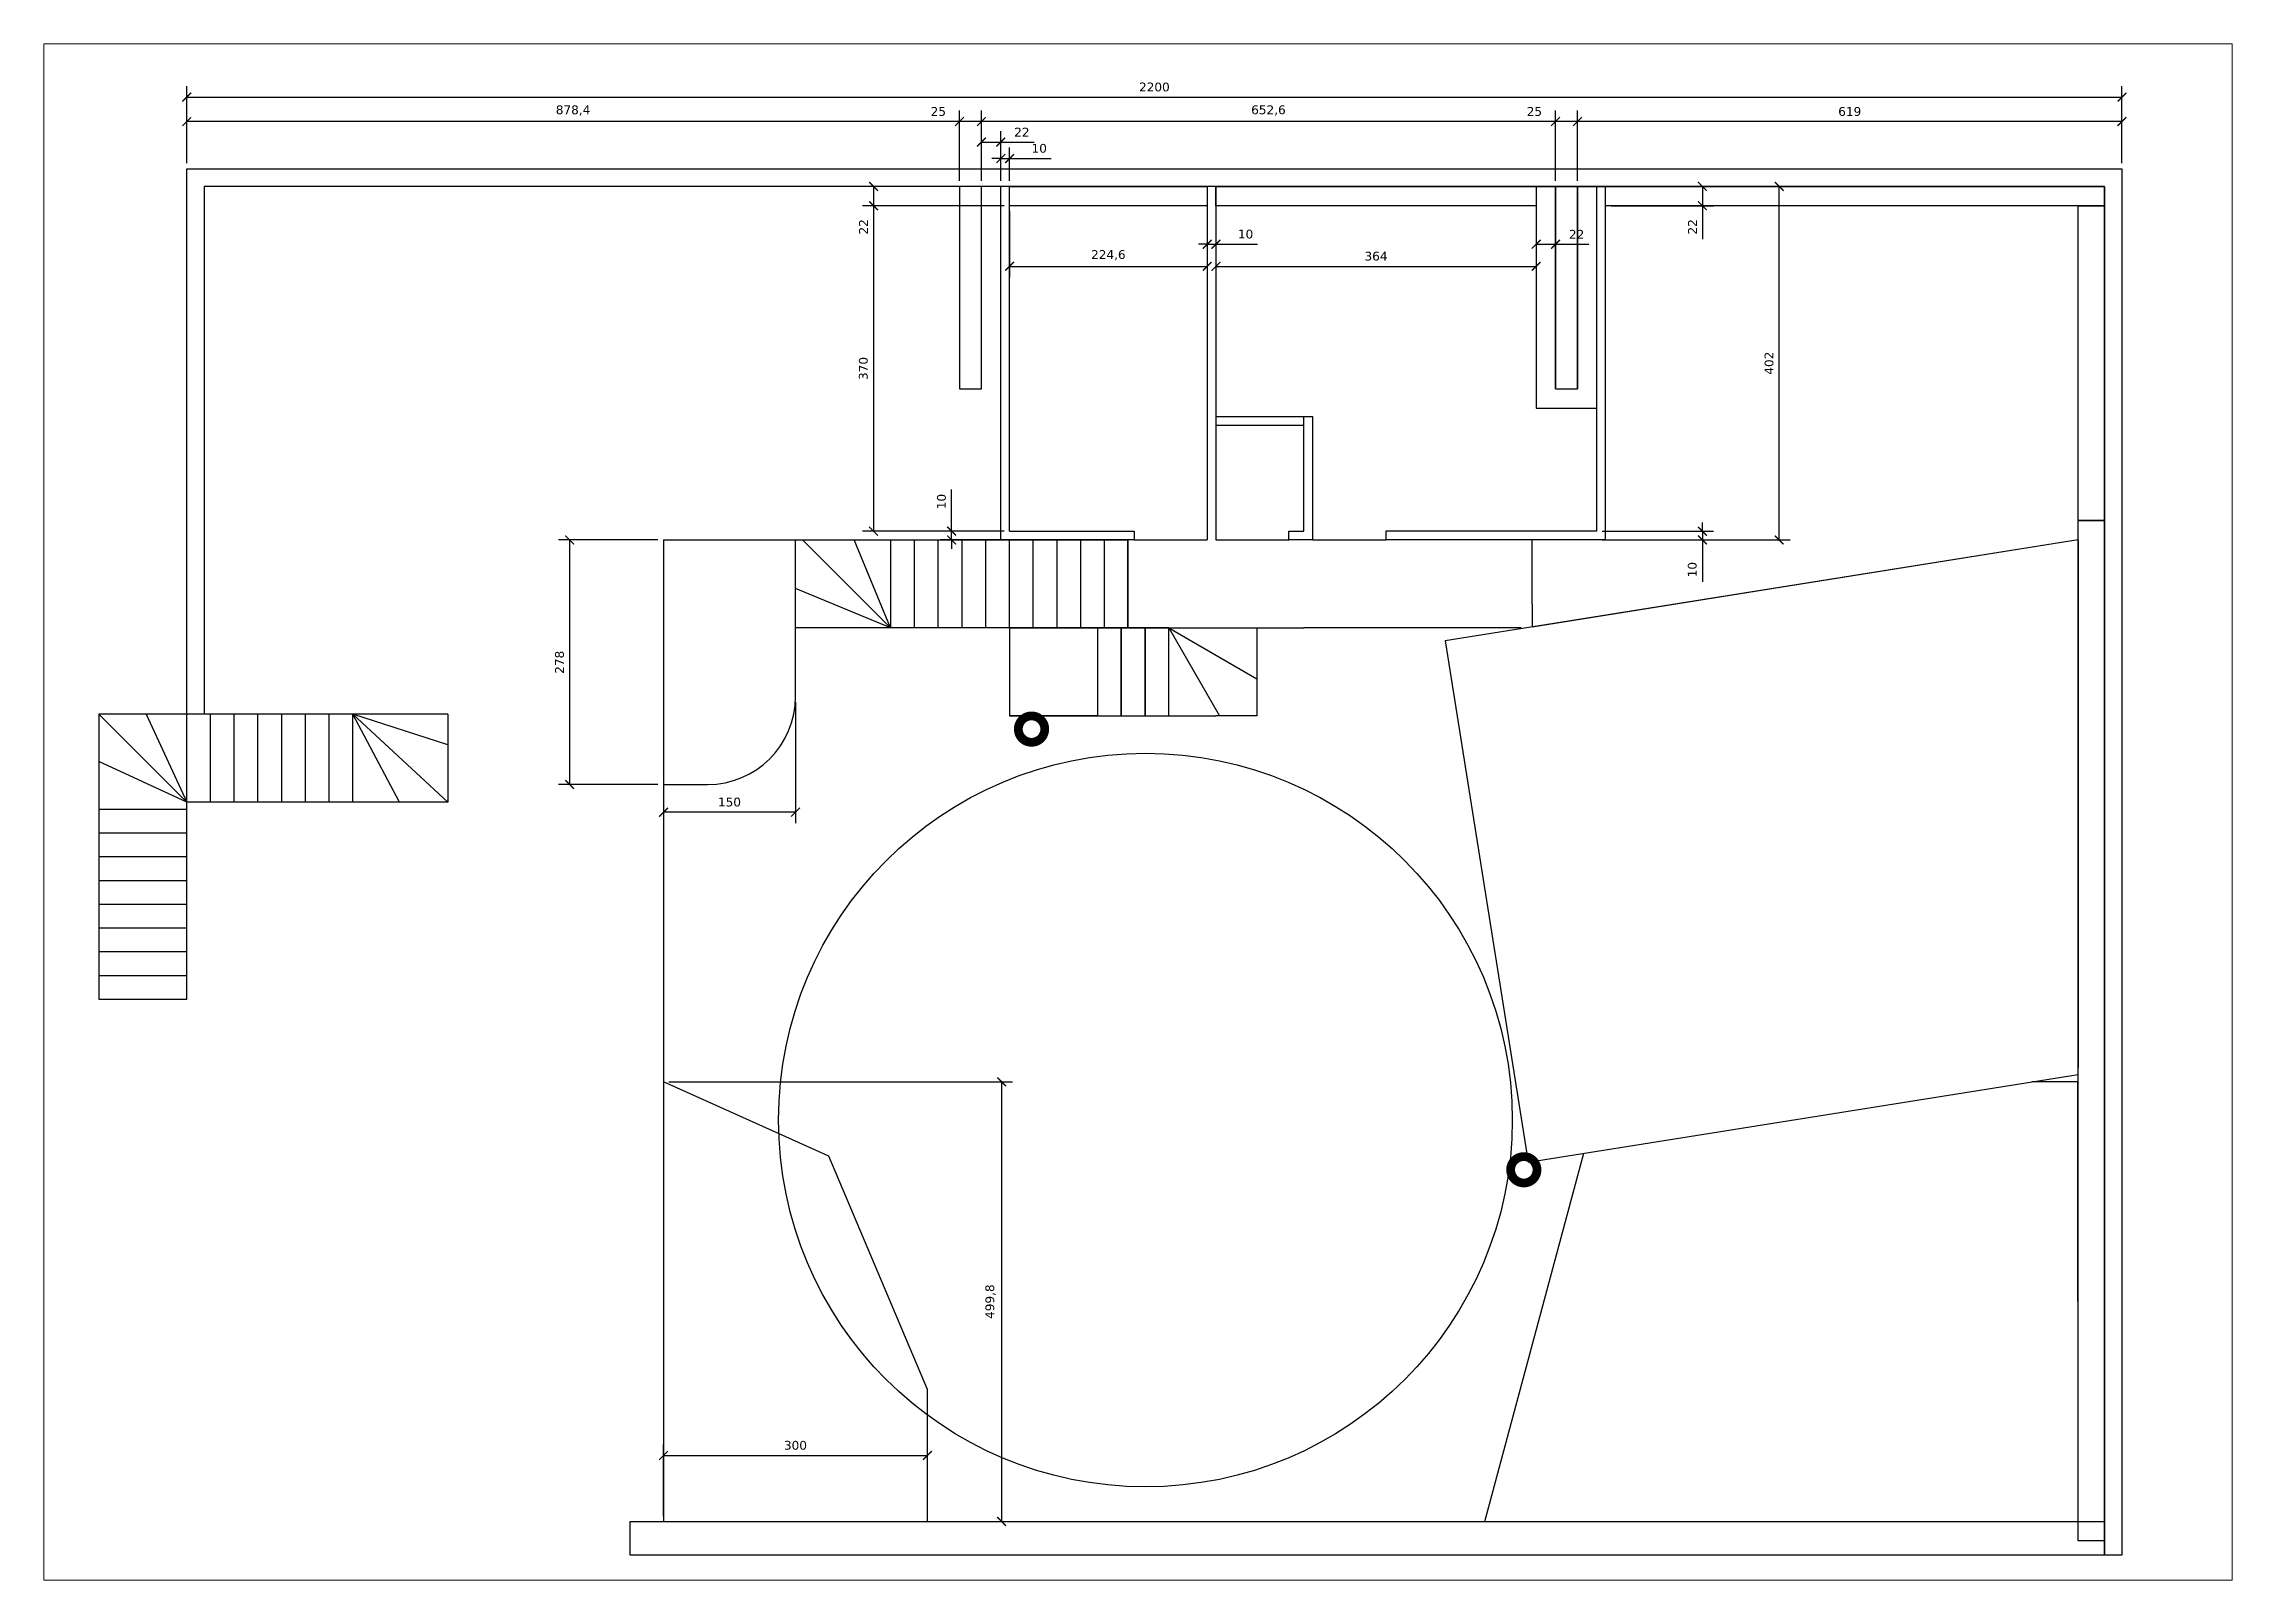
# Paper-space layout 'Etage-intermediaire' of a CAD drawing. Header units: centimetres. Extents: x 1 to 250, y 11 to 185.
# The model-space entities are those that its viewports show. They can reach past a viewport. Long polylines and large blocks are cut down to what shows.
import ezdxf

# ---------------------------------------------------------------- set-up
doc = ezdxf.new("R2010")
doc.units = ezdxf.units.CM
doc.header["$PDMODE"] = 34
doc.header["$PDSIZE"] = 100
for name, color, linetype in [('A-Wall', 30, 'Continuous'), ('AC-Calcul ratios', 4, 'Continuous'), ('Dimensions', 6, 'Continuous'), ('DONUT', 240, 'Continuous'), ('E-STAIRS', 22, 'Continuous'), ('I-Cloison', 11, 'Continuous'), ('I-STAIRS', 44, 'Continuous'), ('IS-Ouate', 253, 'Continuous'), ('Isolant pourtour radier', 36, 'Continuous'), ('Mur de soutenement', 1, 'Continuous'), ('Portes', 3, 'Continuous'), ('Title Block', 250, 'Continuous'), ('trash', 4, 'Continuous')]:
    doc.layers.add(name, color=color, linetype=linetype)
doc.styles.add('Seb', font='Verdana.ttf')
doc.dimstyles.new('d', dxfattribs={"dimtxt": 1, "dimasz": 1, "dimexe": 1.25, "dimexo": 0.625, "dimtad": 1, "dimdec": 1, "dimlfac": 0.1, "dimtxsty": 'Seb', "dimblk": 'ARCHTICK', "dimblk1": 'ARCHTICK', "dimblk2": 'ARCHTICK', "dimcen": 2.5, "dimclrd": 256, "dimclre": 256, "dimadec": 0, "dimazin": 0, "dimtfac": 1, "dimtdec": 1, "dimtmove": 0, "dimatfit": 3, "dimldrblk": 'ARCHTICK', "dimfxl": 1, "dimlwd": -1, "dimlwe": -1, "dimarcsym": 0})

# ---------------------------------------------------------------- blocks, each defined once
blk = doc.blocks.new('A$C85e816c1')
at = {"layer": 'DONUT', "const_width": 100}
blk.add_lwpolyline([(-150, 0, 1), (150, 0, 1)], format="xyb", close=True, dxfattribs=at)
blk = doc.blocks.new('_ArchTick')
at = {"color": 0, "linetype": 'ByBlock', "const_width": 0.15}
blk.add_lwpolyline([(-0.5, -0.5), (0.5, 0.5)], dxfattribs=at)
blk = doc.blocks.new('*D76')
at = {"layer": 'Defpoints', "color": 0, "transparency": 16777216}
for p in [(64006, 35630), (61006, 34878), (64006, 34880)]:
    blk.add_point(p, dxfattribs=at)
at = {"layer": 'Dimensions', "transparency": 16777216}
for p, q in [((61006, 34941), (61006, 35755)), ((61006, 35630), (64006, 35630)), ((64006, 34943), (64006, 35755))]:
    blk.add_line(p, q, dxfattribs=at)
at = {"layer": 'Dimensions', "transparency": 16777216, "xscale": 100, "yscale": 100, "zscale": 100, "rotation": 180}
blk.add_blockref('_ArchTick', (61006, 35630), dxfattribs=at)
at = {"layer": 'Dimensions', "transparency": 16777216, "xscale": 100, "yscale": 100, "zscale": 100}
blk.add_blockref('_ArchTick', (64006, 35630), dxfattribs=at)
at = {"layer": 'Dimensions', "color": 0, "transparency": 16777216, "insert": (62506, 35745), "char_height": 100, "attachment_point": 5, "style": 'Seb'}
blk.add_mtext('300', dxfattribs=at)
blk = doc.blocks.new('*D77')
at = {"layer": 'Defpoints', "color": 0, "transparency": 16777216}
for p in [(61006, 39878), (64006, 34880), (64850, 34880)]:
    blk.add_point(p, dxfattribs=at)
at = {"layer": 'Dimensions', "transparency": 16777216}
for p, q in [((61068, 39878), (64975, 39878)), ((64850, 39878), (64850, 34880)), ((64068, 34880), (64975, 34880))]:
    blk.add_line(p, q, dxfattribs=at)
at = {"layer": 'Dimensions', "transparency": 16777216, "xscale": 100, "yscale": 100, "zscale": 100}
for p, rotation in [((64850, 39878), 90), ((64850, 34880), 270)]:
    blk.add_blockref('_ArchTick', p, dxfattribs=dict(at, rotation=rotation))
at = {"layer": 'Dimensions', "color": 0, "transparency": 16777216, "insert": (64723, 37379), "char_height": 100, "attachment_point": 5, "rotation": 90, "style": 'Seb'}
blk.add_mtext('499,8', dxfattribs=at)
blk = doc.blocks.new('*D78')
at = {"layer": 'Defpoints', "color": 0, "transparency": 16777216}
for p in [(61006, 44258), (62506, 44258), (61006, 42943)]:
    blk.add_point(p, dxfattribs=at)
at = {"layer": 'Dimensions', "transparency": 16777216}
for p, q in [((61006, 44196), (61006, 42818)), ((62506, 44196), (62506, 42818)), ((62506, 42943), (61006, 42943))]:
    blk.add_line(p, q, dxfattribs=at)
at = {"layer": 'Dimensions', "transparency": 16777216, "xscale": 100, "yscale": 100, "zscale": 100, "rotation": 180}
blk.add_blockref('_ArchTick', (61006, 42943), dxfattribs=at)
at = {"layer": 'Dimensions', "transparency": 16777216, "xscale": 100, "yscale": 100, "zscale": 100}
blk.add_blockref('_ArchTick', (62506, 42943), dxfattribs=at)
at = {"layer": 'Dimensions', "color": 0, "transparency": 16777216, "insert": (61756, 43058), "char_height": 100, "attachment_point": 5, "style": 'Seb'}
blk.add_mtext('150', dxfattribs=at)
blk = doc.blocks.new('*D79')
at = {"layer": 'Defpoints', "color": 0, "transparency": 16777216}
for p in [(61006, 46038), (59939, 43258), (61006, 43258)]:
    blk.add_point(p, dxfattribs=at)
at = {"layer": 'Dimensions', "transparency": 16777216}
for p, q in [((60943, 46038), (59814, 46038)), ((59939, 46038), (59939, 43258)), ((60943, 43258), (59814, 43258))]:
    blk.add_line(p, q, dxfattribs=at)
at = {"layer": 'Dimensions', "transparency": 16777216, "xscale": 100, "yscale": 100, "zscale": 100}
for p, rotation in [((59939, 46038), 90), ((59939, 43258), 270)]:
    blk.add_blockref('_ArchTick', p, dxfattribs=dict(at, rotation=rotation))
at = {"layer": 'Dimensions', "color": 0, "transparency": 16777216, "insert": (59824, 44648), "char_height": 100, "attachment_point": 5, "rotation": 90, "style": 'Seb'}
blk.add_mtext('278', dxfattribs=at)
blk = doc.blocks.new('*D80')
at = {"layer": 'Defpoints', "color": 0, "transparency": 16777216}
for p in [(71716, 50058), (73689, 50058), (71756, 46038)]:
    blk.add_point(p, dxfattribs=at)
at = {"layer": 'Dimensions', "transparency": 16777216}
for p, q in [((71778, 50058), (73814, 50058)), ((73689, 46038), (73689, 50058)), ((71818, 46038), (73814, 46038))]:
    blk.add_line(p, q, dxfattribs=at)
at = {"layer": 'Dimensions', "transparency": 16777216, "xscale": 100, "yscale": 100, "zscale": 100}
for p, rotation in [((73689, 50058), 90), ((73689, 46038), 270)]:
    blk.add_blockref('_ArchTick', p, dxfattribs=dict(at, rotation=rotation))
at = {"layer": 'Dimensions', "color": 0, "transparency": 16777216, "insert": (73574, 48048), "char_height": 100, "attachment_point": 5, "rotation": 90, "style": 'Seb'}
blk.add_mtext('402', dxfattribs=at)
blk = doc.blocks.new('*D81')
at = {"layer": 'Defpoints', "color": 0, "transparency": 16777216}
for p in [(71616, 46138), (71616, 46038), (72816, 46038)]:
    blk.add_point(p, dxfattribs=at)
at = {"layer": 'Dimensions', "transparency": 16777216}
for p, q in [((71678, 46138), (72941, 46138)), ((71678, 46038), (72941, 46038)), ((72816, 46138), (72816, 46238)), ((72816, 46138), (72816, 46038)), ((72816, 46038), (72816, 45564))]:
    blk.add_line(p, q, dxfattribs=at)
at = {"layer": 'Dimensions', "transparency": 16777216, "xscale": 100, "yscale": 100, "zscale": 100}
for p, rotation in [((72816, 46138), 270), ((72816, 46038), 90)]:
    blk.add_blockref('_ArchTick', p, dxfattribs=dict(at, rotation=rotation))
at = {"layer": 'Dimensions', "color": 0, "transparency": 16777216, "insert": (72701, 45701), "char_height": 100, "attachment_point": 5, "rotation": 90, "style": 'Seb'}
blk.add_mtext('10', dxfattribs=at)
blk = doc.blocks.new('*D82')
at = {"layer": 'Defpoints', "color": 0, "transparency": 16777216}
for p in [(71716, 50058), (71716, 49838), (72816, 49838)]:
    blk.add_point(p, dxfattribs=at)
at = {"layer": 'Dimensions', "transparency": 16777216}
for p, q in [((71778, 50058), (72941, 50058)), ((72816, 50058), (72816, 49838)), ((71778, 49838), (72941, 49838)), ((72816, 49838), (72816, 49457))]:
    blk.add_line(p, q, dxfattribs=at)
at = {"layer": 'Dimensions', "transparency": 16777216, "xscale": 100, "yscale": 100, "zscale": 100}
for p, rotation in [((72816, 50058), 90), ((72816, 49838), 270)]:
    blk.add_blockref('_ArchTick', p, dxfattribs=dict(at, rotation=rotation))
at = {"layer": 'Dimensions', "color": 0, "transparency": 16777216, "insert": (72703, 49598), "char_height": 100, "attachment_point": 5, "rotation": 90, "style": 'Seb'}
blk.add_mtext('22', dxfattribs=at)
blk = doc.blocks.new('*D83')
at = {"layer": 'Defpoints', "color": 0, "transparency": 16777216}
for p in [(77586, 51072), (55586, 50258), (77586, 50258)]:
    blk.add_point(p, dxfattribs=at)
at = {"layer": 'Dimensions', "transparency": 16777216}
for p, q in [((55586, 50321), (55586, 51197)), ((55586, 51072), (77586, 51072)), ((77586, 50321), (77586, 51197))]:
    blk.add_line(p, q, dxfattribs=at)
at = {"layer": 'Dimensions', "transparency": 16777216, "xscale": 100, "yscale": 100, "zscale": 100, "rotation": 180}
blk.add_blockref('_ArchTick', (55586, 51072), dxfattribs=at)
at = {"layer": 'Dimensions', "transparency": 16777216, "xscale": 100, "yscale": 100, "zscale": 100}
blk.add_blockref('_ArchTick', (77586, 51072), dxfattribs=at)
at = {"layer": 'Dimensions', "color": 0, "transparency": 16777216, "insert": (66586, 51187), "char_height": 100, "attachment_point": 5, "style": 'Seb'}
blk.add_mtext('2200', dxfattribs=at)
blk = doc.blocks.new('*D84')
at = {"layer": 'Defpoints', "color": 0, "transparency": 16777216}
for p in [(71396, 50795), (71396, 50258), (77586, 50258)]:
    blk.add_point(p, dxfattribs=at)
at = {"layer": 'Dimensions', "transparency": 16777216}
for p, q in [((71396, 50321), (71396, 50920)), ((77586, 50795), (71396, 50795)), ((77586, 50321), (77586, 50920))]:
    blk.add_line(p, q, dxfattribs=at)
at = {"layer": 'Dimensions', "transparency": 16777216, "xscale": 100, "yscale": 100, "zscale": 100, "rotation": 180}
blk.add_blockref('_ArchTick', (71396, 50795), dxfattribs=at)
at = {"layer": 'Dimensions', "transparency": 16777216, "xscale": 100, "yscale": 100, "zscale": 100}
blk.add_blockref('_ArchTick', (77586, 50795), dxfattribs=at)
at = {"layer": 'Dimensions', "color": 0, "transparency": 16777216, "insert": (74491, 50909), "char_height": 100, "attachment_point": 5, "style": 'Seb'}
blk.add_mtext('619', dxfattribs=at)
blk = doc.blocks.new('*D85')
at = {"layer": 'Defpoints', "color": 0, "transparency": 16777216}
for p in [(71146, 50795), (71146, 50058), (71396, 50058)]:
    blk.add_point(p, dxfattribs=at)
at = {"layer": 'Dimensions', "transparency": 16777216}
for p, q in [((71146, 50795), (70766, 50795)), ((71146, 50121), (71146, 50920)), ((71396, 50795), (71146, 50795)), ((71396, 50121), (71396, 50920))]:
    blk.add_line(p, q, dxfattribs=at)
at = {"layer": 'Dimensions', "transparency": 16777216, "xscale": 100, "yscale": 100, "zscale": 100, "rotation": 180}
blk.add_blockref('_ArchTick', (71146, 50795), dxfattribs=at)
at = {"layer": 'Dimensions', "transparency": 16777216, "xscale": 100, "yscale": 100, "zscale": 100}
blk.add_blockref('_ArchTick', (71396, 50795), dxfattribs=at)
at = {"layer": 'Dimensions', "color": 0, "transparency": 16777216, "insert": (70906, 50909), "char_height": 100, "attachment_point": 5, "style": 'Seb'}
blk.add_mtext('25', dxfattribs=at)
blk = doc.blocks.new('*D86')
at = {"layer": 'Defpoints', "color": 0, "transparency": 16777216}
for p in [(64620, 50795), (64620, 50058), (71146, 50058)]:
    blk.add_point(p, dxfattribs=at)
at = {"layer": 'Dimensions', "transparency": 16777216}
for p, q in [((64620, 50121), (64620, 50920)), ((71146, 50795), (64620, 50795)), ((71146, 50121), (71146, 50920))]:
    blk.add_line(p, q, dxfattribs=at)
at = {"layer": 'Dimensions', "transparency": 16777216, "xscale": 100, "yscale": 100, "zscale": 100, "rotation": 180}
blk.add_blockref('_ArchTick', (64620, 50795), dxfattribs=at)
at = {"layer": 'Dimensions', "transparency": 16777216, "xscale": 100, "yscale": 100, "zscale": 100}
blk.add_blockref('_ArchTick', (71146, 50795), dxfattribs=at)
at = {"layer": 'Dimensions', "color": 0, "transparency": 16777216, "insert": (67883, 50921), "char_height": 100, "attachment_point": 5, "style": 'Seb'}
blk.add_mtext('652,6', dxfattribs=at)
blk = doc.blocks.new('*D87')
at = {"layer": 'Defpoints', "color": 0, "transparency": 16777216}
for p in [(64370, 50795), (64370, 50058), (64620, 50058)]:
    blk.add_point(p, dxfattribs=at)
at = {"layer": 'Dimensions', "transparency": 16777216}
for p, q in [((64370, 50795), (63990, 50795)), ((64370, 50121), (64370, 50920)), ((64620, 50795), (64370, 50795)), ((64620, 50121), (64620, 50920))]:
    blk.add_line(p, q, dxfattribs=at)
at = {"layer": 'Dimensions', "transparency": 16777216, "xscale": 100, "yscale": 100, "zscale": 100, "rotation": 180}
blk.add_blockref('_ArchTick', (64370, 50795), dxfattribs=at)
at = {"layer": 'Dimensions', "transparency": 16777216, "xscale": 100, "yscale": 100, "zscale": 100}
blk.add_blockref('_ArchTick', (64620, 50795), dxfattribs=at)
at = {"layer": 'Dimensions', "color": 0, "transparency": 16777216, "insert": (64130, 50909), "char_height": 100, "attachment_point": 5, "style": 'Seb'}
blk.add_mtext('25', dxfattribs=at)
blk = doc.blocks.new('*D88')
at = {"layer": 'Defpoints', "color": 0, "transparency": 16777216}
for p in [(55586, 50795), (55586, 50258), (64370, 50258)]:
    blk.add_point(p, dxfattribs=at)
at = {"layer": 'Dimensions', "transparency": 16777216}
for p, q in [((55586, 50321), (55586, 50920)), ((64370, 50795), (55586, 50795)), ((64370, 50321), (64370, 50920))]:
    blk.add_line(p, q, dxfattribs=at)
at = {"layer": 'Dimensions', "transparency": 16777216, "xscale": 100, "yscale": 100, "zscale": 100, "rotation": 180}
blk.add_blockref('_ArchTick', (55586, 50795), dxfattribs=at)
at = {"layer": 'Dimensions', "transparency": 16777216, "xscale": 100, "yscale": 100, "zscale": 100}
blk.add_blockref('_ArchTick', (64370, 50795), dxfattribs=at)
at = {"layer": 'Dimensions', "color": 0, "transparency": 16777216, "insert": (59978, 50921), "char_height": 100, "attachment_point": 5, "style": 'Seb'}
blk.add_mtext('878,4', dxfattribs=at)
blk = doc.blocks.new('*D89')
at = {"layer": 'Defpoints', "color": 0, "transparency": 16777216}
for p in [(64840, 50561), (64620, 50258), (64840, 50258)]:
    blk.add_point(p, dxfattribs=at)
at = {"layer": 'Dimensions', "transparency": 16777216}
for p, q in [((64620, 50321), (64620, 50686)), ((64620, 50561), (64840, 50561)), ((64840, 50321), (64840, 50686)), ((64840, 50561), (65221, 50561))]:
    blk.add_line(p, q, dxfattribs=at)
at = {"layer": 'Dimensions', "transparency": 16777216, "xscale": 100, "yscale": 100, "zscale": 100, "rotation": 180}
blk.add_blockref('_ArchTick', (64620, 50561), dxfattribs=at)
at = {"layer": 'Dimensions', "transparency": 16777216, "xscale": 100, "yscale": 100, "zscale": 100}
blk.add_blockref('_ArchTick', (64840, 50561), dxfattribs=at)
at = {"layer": 'Dimensions', "color": 0, "transparency": 16777216, "insert": (65080, 50675), "char_height": 100, "attachment_point": 5, "style": 'Seb'}
blk.add_mtext('22', dxfattribs=at)
blk = doc.blocks.new('*D90')
at = {"layer": 'Defpoints', "color": 0, "transparency": 16777216}
for p in [(64940, 50375), (64840, 50058), (64940, 50058)]:
    blk.add_point(p, dxfattribs=at)
at = {"layer": 'Dimensions', "transparency": 16777216}
for p, q in [((64840, 50375), (64740, 50375)), ((64840, 50121), (64840, 50500)), ((64840, 50375), (64940, 50375)), ((64940, 50121), (64940, 50500)), ((64940, 50375), (65414, 50375))]:
    blk.add_line(p, q, dxfattribs=at)
at = {"layer": 'Dimensions', "transparency": 16777216, "xscale": 100, "yscale": 100, "zscale": 100}
blk.add_blockref('_ArchTick', (64840, 50375), dxfattribs=at)
at = {"layer": 'Dimensions', "transparency": 16777216, "xscale": 100, "yscale": 100, "zscale": 100, "rotation": 180}
blk.add_blockref('_ArchTick', (64940, 50375), dxfattribs=at)
at = {"layer": 'Dimensions', "color": 0, "transparency": 16777216, "insert": (65277, 50490), "char_height": 100, "attachment_point": 5, "style": 'Seb'}
blk.add_mtext('10', dxfattribs=at)
blk = doc.blocks.new('*D91')
at = {"layer": 'Defpoints', "color": 0, "transparency": 16777216}
for p in [(64940, 49838), (67186, 49838), (67186, 49149)]:
    blk.add_point(p, dxfattribs=at)
at = {"layer": 'Dimensions', "transparency": 16777216}
for p, q in [((64940, 49776), (64940, 49024)), ((67186, 49776), (67186, 49024)), ((64940, 49149), (67186, 49149))]:
    blk.add_line(p, q, dxfattribs=at)
at = {"layer": 'Dimensions', "transparency": 16777216, "xscale": 100, "yscale": 100, "zscale": 100, "rotation": 180}
blk.add_blockref('_ArchTick', (64940, 49149), dxfattribs=at)
at = {"layer": 'Dimensions', "transparency": 16777216, "xscale": 100, "yscale": 100, "zscale": 100}
blk.add_blockref('_ArchTick', (67186, 49149), dxfattribs=at)
at = {"layer": 'Dimensions', "color": 0, "transparency": 16777216, "insert": (66063, 49275), "char_height": 100, "attachment_point": 5, "style": 'Seb'}
blk.add_mtext('224,6', dxfattribs=at)
blk = doc.blocks.new('*D92')
at = {"layer": 'Defpoints', "color": 0, "transparency": 16777216}
for p in [(67186, 49838), (67286, 49838), (67286, 49400)]:
    blk.add_point(p, dxfattribs=at)
at = {"layer": 'Dimensions', "transparency": 16777216}
for p, q in [((67186, 49776), (67186, 49275)), ((67286, 49776), (67286, 49275)), ((67186, 49400), (67086, 49400)), ((67186, 49400), (67286, 49400)), ((67286, 49400), (67760, 49400))]:
    blk.add_line(p, q, dxfattribs=at)
at = {"layer": 'Dimensions', "transparency": 16777216, "xscale": 100, "yscale": 100, "zscale": 100}
blk.add_blockref('_ArchTick', (67186, 49400), dxfattribs=at)
at = {"layer": 'Dimensions', "transparency": 16777216, "xscale": 100, "yscale": 100, "zscale": 100, "rotation": 180}
blk.add_blockref('_ArchTick', (67286, 49400), dxfattribs=at)
at = {"layer": 'Dimensions', "color": 0, "transparency": 16777216, "insert": (67623, 49515), "char_height": 100, "attachment_point": 5, "style": 'Seb'}
blk.add_mtext('10', dxfattribs=at)
blk = doc.blocks.new('*D93')
at = {"layer": 'Defpoints', "color": 0, "transparency": 16777216}
for p in [(67286, 49838), (70926, 49838), (70926, 49149)]:
    blk.add_point(p, dxfattribs=at)
at = {"layer": 'Dimensions', "transparency": 16777216}
for p, q in [((67286, 49776), (67286, 49024)), ((70926, 49776), (70926, 49024)), ((67286, 49149), (70926, 49149))]:
    blk.add_line(p, q, dxfattribs=at)
at = {"layer": 'Dimensions', "transparency": 16777216, "xscale": 100, "yscale": 100, "zscale": 100, "rotation": 180}
blk.add_blockref('_ArchTick', (67286, 49149), dxfattribs=at)
at = {"layer": 'Dimensions', "transparency": 16777216, "xscale": 100, "yscale": 100, "zscale": 100}
blk.add_blockref('_ArchTick', (70926, 49149), dxfattribs=at)
at = {"layer": 'Dimensions', "color": 0, "transparency": 16777216, "insert": (69106, 49264), "char_height": 100, "attachment_point": 5, "style": 'Seb'}
blk.add_mtext('364', dxfattribs=at)
blk = doc.blocks.new('*D94')
at = {"layer": 'Defpoints', "color": 0, "transparency": 16777216}
for p in [(70926, 50058), (71146, 50058), (71146, 49400)]:
    blk.add_point(p, dxfattribs=at)
at = {"layer": 'Dimensions', "transparency": 16777216}
for p, q in [((70926, 49996), (70926, 49275)), ((71146, 49996), (71146, 49275)), ((70926, 49400), (71146, 49400)), ((71146, 49400), (71526, 49400))]:
    blk.add_line(p, q, dxfattribs=at)
at = {"layer": 'Dimensions', "transparency": 16777216, "xscale": 100, "yscale": 100, "zscale": 100, "rotation": 180}
blk.add_blockref('_ArchTick', (70926, 49400), dxfattribs=at)
at = {"layer": 'Dimensions', "transparency": 16777216, "xscale": 100, "yscale": 100, "zscale": 100}
blk.add_blockref('_ArchTick', (71146, 49400), dxfattribs=at)
at = {"layer": 'Dimensions', "color": 0, "transparency": 16777216, "insert": (71386, 49513), "char_height": 100, "attachment_point": 5, "style": 'Seb'}
blk.add_mtext('22', dxfattribs=at)
blk = doc.blocks.new('*D95')
at = {"layer": 'Defpoints', "color": 0, "transparency": 16777216}
for p in [(64940, 50058), (63393, 49838), (64940, 49838)]:
    blk.add_point(p, dxfattribs=at)
at = {"layer": 'Dimensions', "transparency": 16777216}
for p, q in [((64877, 50058), (63268, 50058)), ((63393, 50058), (63393, 49838)), ((64877, 49838), (63268, 49838)), ((63393, 49838), (63393, 49457))]:
    blk.add_line(p, q, dxfattribs=at)
at = {"layer": 'Dimensions', "transparency": 16777216, "xscale": 100, "yscale": 100, "zscale": 100}
for p, rotation in [((63393, 50058), 90), ((63393, 49838), 270)]:
    blk.add_blockref('_ArchTick', p, dxfattribs=dict(at, rotation=rotation))
at = {"layer": 'Dimensions', "color": 0, "transparency": 16777216, "insert": (63279, 49598), "char_height": 100, "attachment_point": 5, "rotation": 90, "style": 'Seb'}
blk.add_mtext('22', dxfattribs=at)
blk = doc.blocks.new('*D96')
at = {"layer": 'Defpoints', "color": 0, "transparency": 16777216}
for p in [(64940, 49838), (63393, 46138), (64940, 46138)]:
    blk.add_point(p, dxfattribs=at)
at = {"layer": 'Dimensions', "transparency": 16777216}
for p, q in [((64877, 49838), (63268, 49838)), ((63393, 49838), (63393, 46138)), ((64877, 46138), (63268, 46138))]:
    blk.add_line(p, q, dxfattribs=at)
at = {"layer": 'Dimensions', "transparency": 16777216, "xscale": 100, "yscale": 100, "zscale": 100}
for p, rotation in [((63393, 49838), 90), ((63393, 46138), 270)]:
    blk.add_blockref('_ArchTick', p, dxfattribs=dict(at, rotation=rotation))
at = {"layer": 'Dimensions', "color": 0, "transparency": 16777216, "insert": (63278, 47988), "char_height": 100, "attachment_point": 5, "rotation": 90, "style": 'Seb'}
blk.add_mtext('370', dxfattribs=at)
blk = doc.blocks.new('*D97')
at = {"layer": 'Defpoints', "color": 0, "transparency": 16777216}
for p in [(64281, 46038), (64936, 46038), (64940, 46138)]:
    blk.add_point(p, dxfattribs=at)
at = {"layer": 'Dimensions', "transparency": 16777216}
for p, q in [((64281, 46138), (64281, 46612)), ((64877, 46138), (64156, 46138)), ((64873, 46038), (64156, 46038)), ((64281, 46038), (64281, 46138)), ((64281, 46038), (64281, 45938))]:
    blk.add_line(p, q, dxfattribs=at)
at = {"layer": 'Dimensions', "transparency": 16777216, "xscale": 100, "yscale": 100, "zscale": 100}
for p, rotation in [((64281, 46138), 270), ((64281, 46038), 90)]:
    blk.add_blockref('_ArchTick', p, dxfattribs=dict(at, rotation=rotation))
at = {"layer": 'Dimensions', "color": 0, "transparency": 16777216, "insert": (64166, 46475), "char_height": 100, "attachment_point": 5, "rotation": 90, "style": 'Seb'}
blk.add_mtext('10', dxfattribs=at)

msp = doc.modelspace()

# ---------------------------------------------------------------- linework, layer by layer
at = {"layer": 'A-Wall'}
for p, q in [((61005.97, 46038), (62505.97, 46038)), ((68115.97, 46138), (68115.97, 46138))]:
    msp.add_line(p, q, dxfattribs=at)
msp.add_lwpolyline([(61005.97, 46038), (61005.97, 34878)], dxfattribs=at)
msp.add_lwpolyline([(60625.97, 34878), (77385.97, 34878), (77385.97, 34498), (60625.97, 34498)], close=True, dxfattribs=at)
at = {"layer": 'AC-Calcul ratios'}
for p, q in [((77085.67, 39878), (76559.2, 39878)), ((77085.97, 34878), (77085.67, 39878)), ((70342.07, 34878), (71468.55, 39065.57)), ((71197.12, 34878), (77085.97, 34878))]:
    msp.add_line(p, q, dxfattribs=at)
msp.add_lwpolyline([(77085.97, 46038), (69891.52, 44889.81), (70837.12, 38964.79), (77085.97, 39962.07)], close=True, dxfattribs=at)
at = {"layer": 'E-STAIRS'}
for p, q in [((54585.97, 44058), (54585.97, 40818)), ((58555.97, 44058), (54585.97, 44058)), ((55585.97, 43058), (54585.97, 44058)), ((55125.97, 44058), (55585.97, 43058)), ((55585.97, 43058), (55585.97, 44058)), ((55855.97, 43058), (55855.97, 44058)), ((56125.97, 43058), (56125.97, 44058)), ((56395.97, 43058), (56395.97, 44058)), ((56665.97, 43058), (56665.97, 44058)), ((56935.97, 43058), (56935.97, 44058)), ((57205.97, 43058), (57205.97, 44058)), ((57475.97, 43058), (57475.97, 44058)), ((58005.68, 43058), (57475.97, 44058)), ((58555.97, 43058), (57475.97, 44058)), ((58555.97, 43709.84), (57475.97, 44058)), ((58555.97, 44058), (58555.97, 43058)), ((55585.97, 43058), (54585.97, 43518)), ((58555.97, 43058), (55585.97, 43058)), ((55585.97, 40818), (55585.97, 43058)), ((54585.97, 42978), (55585.97, 42978)), ((54585.97, 42708), (55585.97, 42708)), ((54585.97, 42438), (55585.97, 42438)), ((54585.97, 42168), (55585.97, 42168)), ((54585.97, 41898), (55585.97, 41898)), ((54585.97, 41628), (55585.97, 41628)), ((54585.97, 41358), (55585.97, 41358)), ((54585.97, 41088), (55585.97, 41088)), ((54585.97, 40818), (55585.97, 40818))]:
    msp.add_line(p, q, dxfattribs=at)
at = {"layer": 'I-Cloison'}
for p, q in [((64839.76, 46038), (64839.76, 50058)), ((64939.76, 46138), (64939.76, 50058)), ((67185.97, 50058), (67185.97, 46038)), ((67285.97, 50058), (67285.97, 46038)), ((71395.57, 50058), (71615.57, 50058)), ((71615.57, 46138), (71615.57, 50058)), ((71715.57, 46038), (71715.57, 50058)), ((67285.97, 48268), (67285.97, 46868)), ((68285.97, 47338), (67285.97, 47338)), ((68285.97, 46868), (68285.97, 47438)), ((68385.97, 46038), (68385.97, 47438)), ((68285.97, 46138), (68285.97, 46868)), ((68115.97, 46038), (68115.97, 46138)), ((68115.97, 46138), (68285.97, 46138)), ((68285.97, 46038), (68115.97, 46038)), ((68385.97, 46038), (68285.97, 46038)), ((71615.57, 46138), (69215.97, 46138)), ((69215.97, 46138), (69215.97, 46038)), ((71715.57, 46038), (69215.97, 46038)), ((77085.97, 46038), (70882.58, 45047.98)), ((77085.97, 46038), (77085.97, 40038)), ((74485.97, 45623.06), (74485.97, 45623.06)), ((70882.58, 45308), (70882.58, 45047.98))]:
    msp.add_line(p, q, dxfattribs=at)
for points in [[(68385.97, 47438), (67294.97, 47438)], [(64939.76, 46138), (66355.97, 46138), (66355.97, 46038), (64839.76, 46038)]]:
    msp.add_lwpolyline(points, dxfattribs=at)
msp.add_lwpolyline([(61005.97, 44058), (61005.97, 43258), (61505.97, 43258, 0.41421356), (62505.97, 44258), (62505.97, 46038)], format="xyb", dxfattribs=at)
msp.add_lwpolyline([(64005.98, 36380.16), (62886.47, 39034.5), (61005.97, 39878), (61005.97, 34878), (64005.98, 34880.16)], close=True, dxfattribs=at)
at = {"layer": 'I-STAIRS'}
for p, q in [((63585.97, 45038), (62585.97, 46038)), ((63585.97, 45038), (63171.76, 46038)), ((63585.97, 46038), (63585.97, 45038)), ((63855.97, 46038), (63855.97, 45038)), ((64125.97, 46038), (64125.97, 45038)), ((64395.97, 46038), (64395.97, 45038)), ((64665.97, 46038), (64665.97, 45038)), ((64935.97, 46038), (64935.97, 45038)), ((65205.97, 46038), (65205.97, 45038)), ((65475.97, 46038), (65475.97, 45038)), ((65745.97, 46038), (65745.97, 45038)), ((66015.97, 46038), (66015.97, 45038)), ((66285.97, 45038), (66285.97, 46038)), ((71755.57, 46038), (71755.57, 46038)), ((72325.57, 46038), (72325.57, 46038)), ((63585.97, 45038), (62505.97, 45485.35)), ((64939.76, 45038), (68285.98, 45038)), ((66749.76, 45038), (67749.76, 45038)), ((66749.76, 45038), (67749.76, 44460.65)), ((66749.76, 45038), (67327.11, 44038)), ((67749.76, 45038), (67749.76, 44038)), ((70755.57, 45038), (68285.98, 45038)), ((68285.98, 45038), (68285.98, 45038)), ((67285.98, 44038), (67285.98, 44038)), ((67749.76, 44038), (67285.98, 44038))]:
    msp.add_line(p, q, dxfattribs=at)
for points in [[(62505.97, 46038), (66285.97, 46038), (66285.97, 45038), (62505.97, 45038)], [(65939.76, 44038), (66209.76, 44038), (66209.76, 45038), (65939.76, 45038)], [(66209.76, 44038), (66479.76, 44038), (66479.76, 45038), (66209.76, 45038)], [(66479.76, 44038), (66749.76, 44038), (66749.76, 45038), (66479.76, 45038)]]:
    msp.add_lwpolyline(points, close=True, dxfattribs=at)
for points in [[(65939.76, 45038), (65939.76, 44038), (64939.76, 44038), (67285.98, 44038)], [(64939.76, 45038), (64939.76, 44038)]]:
    msp.add_lwpolyline(points, dxfattribs=at)
at = {"layer": 'IS-Ouate'}
msp.add_line((71145.57, 47538), (71395.57, 47538), dxfattribs=at)
for points in [[(64939.76, 50058), (67185.97, 50058), (67185.97, 49838), (64939.76, 49838), (64939.76, 50058)], [(67285.97, 50058), (70925.57, 50058), (70925.57, 49838), (67285.97, 49838), (67285.97, 50058)], [(71145.57, 47758), (71145.57, 50058), (70925.57, 50058), (70925.57, 47538), (71145.57, 47538)], [(71395.57, 47538), (71615.57, 47538), (71615.57, 50058), (71395.57, 50058), (71395.57, 47758)], [(71715.57, 50058), (77385.97, 50058), (77385.97, 49838), (71715.57, 49838), (71715.57, 50058)], [(77385.97, 46258), (77085.97, 46258), (77085.97, 49838), (77385.97, 49838), (77385.97, 46258)]]:
    msp.add_lwpolyline(points, dxfattribs=at)
at = {"layer": 'Isolant pourtour radier'}
msp.add_lwpolyline([(77385.97, 34658), (77085.97, 34658), (77085.97, 46258), (77385.97, 46258)], close=True, dxfattribs=at)
at = {"layer": 'Mur de soutenement'}
for points in [[(55585.97, 50058), (55585.97, 50258), (77585.97, 50258), (77585.97, 50058)], [(55785.97, 50058), (55785.97, 44058), (55585.97, 44058), (55585.97, 50258), (55785.97, 50258)], [(77385.97, 50258), (77585.97, 50258), (77585.97, 34498), (77385.97, 34498), (77385.97, 50058)], [(77385.97, 50058), (55785.97, 50058)], [(64369.76, 50058), (64369.76, 47758), (64619.76, 47758), (64619.76, 50058), (64369.76, 50058)], [(70825.57, 50058), (73125.57, 50058)], [(71145.57, 50058), (71145.57, 47758), (71395.57, 47758), (71395.57, 50058), (71145.57, 50058)]]:
    msp.add_lwpolyline(points, dxfattribs=at)
at = {"layer": 'Portes'}
for p, q in [((66355.97, 46038), (67185.97, 46038)), ((67285.97, 46038), (68115.97, 46038)), ((68385.97, 46038), (69215.97, 46038)), ((70882.58, 45308), (70882.58, 46038))]:
    msp.add_line(p, q, dxfattribs=at)
at = {"layer": 'trash'}
msp.add_circle((66484.54, 39443.24), 4169.68, dxfattribs=at)

# ---------------------------------------------------------------- block references
at = {"layer": 'Title Block'}
for p in [(65189.76, 43888), (70785.97, 38878)]:
    msp.add_blockref('A$C85e816c1', p, dxfattribs=at)

# ---------------------------------------------------------------- dimensions: what is measured, and where the dimension line sits
at = {"layer": 'Dimensions'}
for base, p1, p2, picture, middle in [((77585.97, 51072.47), (55585.97, 50258), (77585.97, 50258), '*D83', (66585.97, 51187.35)), ((55585.97, 50794.59), (64369.76, 50258), (55585.97, 50258), '*D88', (59977.87, 50920.89)), ((64369.76, 50794.59), (64619.76, 50058), (64369.76, 50058), '*D87', (64130.03, 50909.48)), ((64619.76, 50794.59), (71145.57, 50058), (64619.76, 50058), '*D86', (67882.66, 50920.89)), ((71145.57, 50794.59), (71395.57, 50058), (71145.57, 50058), '*D85', (70905.84, 50909.48)), ((71395.57, 50794.59), (77585.97, 50258), (71395.57, 50258), '*D84', (74490.77, 50909.48)), ((64839.76, 50561.45), (64619.76, 50258), (64839.76, 50258), '*D89', (65080.16, 50674.99)), ((64939.76, 50374.86), (64839.76, 50058), (64939.76, 50058), '*D90', (65276.81, 50489.74)), ((71145.57, 49399.66), (70925.57, 50058), (71145.57, 50058), '*D94', (71385.97, 49513.21)), ((67185.97, 49148.83), (64939.76, 49838), (67185.97, 49838), '*D91', (66062.87, 49275.13)), ((67285.97, 49399.66), (67185.97, 49838), (67285.97, 49838), '*D92', (67623.02, 49514.55)), ((70925.57, 49148.83), (67285.97, 49838), (70925.57, 49838), '*D93', (69105.77, 49263.71)), ((61005.97, 42943.28), (62505.97, 44258), (61005.97, 44258), '*D78', (61755.97, 43058.17)), ((64005.98, 35630.16), (61005.97, 34878), (64005.98, 34880.16), '*D76', (62505.98, 35745.05))]:
    dim = msp.add_linear_dim(base=base, p1=p1, p2=p2, dimstyle='d', dxfattribs=at)
    dim.commit()
    dim.dimension.update_dxf_attribs({"geometry": picture, "text_midpoint": middle})
for base, p1, p2, picture, middle in [((63392.72, 49838), (64939.76, 50058), (64939.76, 49838), '*D95', (63279.18, 49597.6)), ((72816.18, 49838), (71715.57, 50058), (71715.57, 49838), '*D82', (72702.64, 49597.6)), ((63392.72, 46138), (64939.76, 49838), (64939.76, 46138), '*D96', (63277.84, 47988)), ((59939.11, 43258), (61005.97, 46038), (61005.97, 43258), '*D79', (59824.23, 44648)), ((72816.18, 46038), (71615.57, 46138), (71615.57, 46038), '*D81', (72701.29, 45700.95)), ((64849.62, 34880.16), (61005.97, 39878), (64005.98, 34880.16), '*D77', (64723.32, 37379.08))]:
    dim = msp.add_linear_dim(base=base, p1=p1, p2=p2, angle=90, dimstyle='d', dxfattribs=at)
    dim.commit()
    dim.dimension.update_dxf_attribs({"geometry": picture, "text_midpoint": middle})
for base, p1, p2, picture, middle in [((73689.29, 50058), (71755.57, 46038), (71715.57, 50058), '*D80', (73689.29, 48048)), ((64281.09, 46038), (64939.76, 46138), (64935.97, 46038), '*D97', (64281.09, 46475.05))]:
    dim = msp.add_linear_dim(base=base, p1=p1, p2=p2, angle=90, dimstyle='d', dxfattribs=at)
    dim.commit()
    dim.dimension.update_dxf_attribs({"geometry": picture, "text_midpoint": middle, "dimtype": 160})

psp = doc.layouts.new('Etage-intermediaire')

# ---------------------------------------------------------------- viewports
at = {"layer": 'I-STAIRS', "view_target_point": (1257.38, 1825)}
psp.add_viewport(center=(125.83, 98.16), size=(248.78, 174.6745), view_center_point=(65142.26, 41120.9), view_height=17467.4533, dxfattribs=at)

doc.saveas('drawing.dxf')
